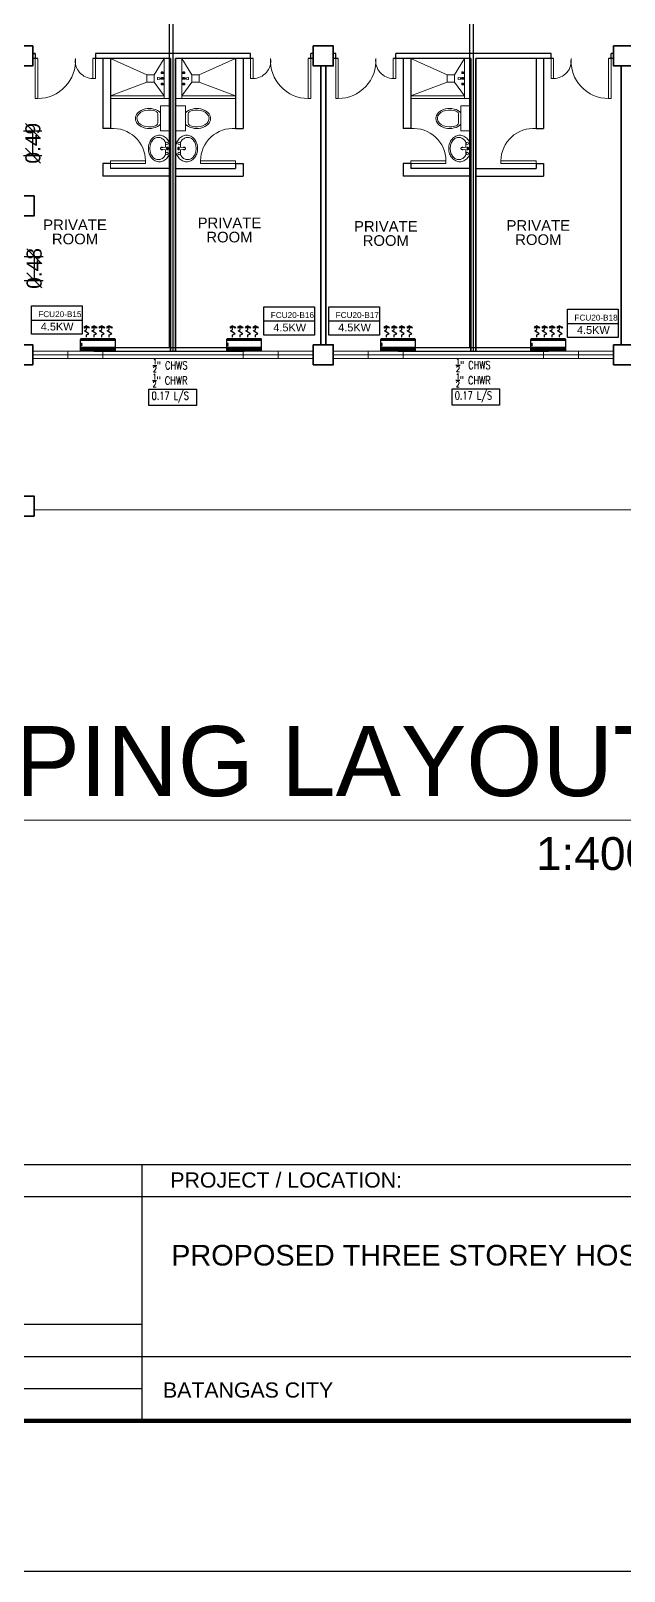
# Model space of a CAD drawing. Header units: millimetres. Extents: x 5 to 430, y 3 to 339.
# Drawn here: x 258.49 to 270.34, y 159.42 to 190.22 of the extents above; entities that cross this region are included whole.
import ezdxf

# ---------------------------------------------------------------- set-up
doc = ezdxf.new("R2010")
doc.units = ezdxf.units.MM
doc.header["$MEASUREMENT"] = 0
for name, color, linetype in [('AIR', 7, 'Continuous'), ('fcu line', 7, 'Continuous'), ('fcu return', 7, 'Continuous'), ('label', 7, 'Continuous'), ('Legends', 7, 'Continuous'), ('pipe label', 7, 'Continuous'), ('template', 7, 'Continuous')]:
    doc.layers.add(name, color=color, linetype=linetype)
doc.styles.add('Arch-Dim', font='simplex.shx', dxfattribs={"width": 0.75})
doc.styles.add('arial', font='arial.ttf')
doc.styles.get("Standard").update_dxf_attribs({"font": 'arial.ttf'})
doc.styles.add('SWISSLT175', font='swissl.ttf', dxfattribs={"height": 0.175})
doc.dimstyles.new('Copy of dimension', dxfattribs={"dimtxt": 0.3, "dimasz": 0.3, "dimexe": 0.18, "dimexo": 0.0625, "dimgap": 0.09, "dimtad": 0, "dimzin": 0, "dimdsep": 46, "dimtxsty": 'Standard', "dimblk": 'OBLIQUE', "dimcen": 0.09, "dimclrd": 256, "dimclre": 256, "dimclrt": 256, "dimadec": 0, "dimazin": 0, "dimtfac": 1, "dimtofl": 0, "dimtmove": 0, "dimatfit": 3, "dimldrblk": 'OBLIQUE', "dimfxl": 1, "dimtolj": 1, "dimtzin": 0, "dimarcsym": 0})

# ---------------------------------------------------------------- blocks, each defined once
blk = doc.blocks.new('CARRIER-S30-32 (FCD)')
at = {"layer": 'AIR'}
for p, q in [((0.825, -0.05), (-0.825, -0.05)), ((0.825, -0.075), (-0.825, -0.075)), ((0.825, -0.1), (-0.825, -0.1)), ((0.825, -0.125), (-0.825, -0.125)), ((0.825, -0.15), (-0.825, -0.15)), ((-0.6, -0.025), (-0.6, -0.175)), ((-0.4, -0.025), (-0.4, -0.175)), ((-0.2, -0.025), (-0.2, -0.175)), ((0, -0.025), (0, -0.175)), ((0.2, -0.025), (0.2, -0.175)), ((0.4, -0.025), (0.4, -0.175)), ((0.6, -0.025), (0.6, -0.175))]:
    blk.add_line(p, q, dxfattribs=at)
for points in [[(-0.8, -0.62), (0.8, -0.62, 0.414214), (0.85, -0.57), (0.85, 0), (-0.85, 0), (-0.85, -0.57, 0.414214)], [(-0.8, -0.595), (0.8, -0.595, 0.414214), (0.825, -0.57), (0.825, -0.525), (-0.825, -0.525), (-0.825, -0.57, 0.414214)]]:
    blk.add_lwpolyline(points, format="xyb", close=True, dxfattribs=at)
for points in [[(-0.825, -0.025), (0.825, -0.025), (0.825, -0.175), (-0.825, -0.175)], [(-0.664, -1.134), (-0.562, -1.239), (-0.697, -1.177)], [(-0.461, -1.134), (-0.562, -1.239), (-0.428, -1.177)], [(-0.289, -1.134), (-0.188, -1.239), (-0.322, -1.177)], [(-0.086, -1.134), (-0.188, -1.239), (-0.053, -1.177)], [(0.086, -1.134), (0.187, -1.239), (0.053, -1.177)], [(0.289, -1.134), (0.187, -1.239), (0.322, -1.177)], [(0.461, -1.134), (0.562, -1.239), (0.428, -1.177)], [(0.664, -1.134), (0.562, -1.239), (0.697, -1.177)]]:
    blk.add_lwpolyline(points, close=True, dxfattribs=at)
for points in [[(-0.562, -0.678), (-0.562, -0.794), (-0.44, -0.843), (-0.667, -0.996), (-0.562, -1.044), (-0.562, -1.239)], [(-0.188, -0.678), (-0.188, -0.794), (-0.065, -0.843), (-0.292, -0.996), (-0.188, -1.044), (-0.188, -1.239)], [(0.187, -0.678), (0.187, -0.794), (0.31, -0.843), (0.083, -0.996), (0.187, -1.044), (0.187, -1.239)], [(0.562, -0.678), (0.562, -0.794), (0.685, -0.843), (0.458, -0.996), (0.562, -1.044), (0.562, -1.239)]]:
    blk.add_lwpolyline(points, dxfattribs=at)
for centre in [(-0.8, -0.285), (-0.8, -0.36)]:
    blk.add_circle(centre, 0.0187, dxfattribs=at)
blk = doc.blocks.new('_Oblique')
at = {"color": 0, "linetype": 'ByBlock', "lineweight": -2}
blk.add_line((-0.5, -0.5), (0.5, 0.5), dxfattribs=at)
blk = doc.blocks.new('*D23')
at = {"layer": 'Defpoints', "color": 0, "transparency": 16777216}
for p in [(258.281, 188.219), (258.534, 188.219), (258.281, 187.727)]:
    blk.add_point(p, dxfattribs=at)
at = {"layer": 'Legends', "lineweight": -2, "transparency": 16777216}
for p, q in [((258.343, 188.219), (258.714, 188.219)), ((258.534, 187.727), (258.534, 188.219)), ((258.343, 187.727), (258.714, 187.727))]:
    blk.add_line(p, q, dxfattribs=at)
at = {"layer": 'Legends', "lineweight": -2, "transparency": 16777216, "xscale": 0.3, "yscale": 0.3, "zscale": 0.3}
for p, rotation in [((258.534, 188.219), 90), ((258.534, 187.727), 270)]:
    blk.add_blockref('_Oblique', p, dxfattribs=dict(at, rotation=rotation))
at = {"layer": 'Legends', "transparency": 16777216, "insert": (258.534, 187.973), "char_height": 0.3, "attachment_point": 5, "rotation": 90}
blk.add_mtext('\\A1;0.49', dxfattribs=at)
blk = doc.blocks.new('*D24')
at = {"layer": 'Defpoints', "color": 0, "transparency": 16777216}
for p in [(258.281, 185.709), (258.281, 185.232), (258.56, 185.232)]:
    blk.add_point(p, dxfattribs=at)
at = {"layer": 'Legends', "lineweight": -2, "transparency": 16777216}
for p, q in [((258.343, 185.709), (258.74, 185.709)), ((258.56, 185.709), (258.56, 185.232)), ((258.343, 185.232), (258.74, 185.232))]:
    blk.add_line(p, q, dxfattribs=at)
at = {"layer": 'Legends', "lineweight": -2, "transparency": 16777216, "xscale": 0.3, "yscale": 0.3, "zscale": 0.3}
for p, rotation in [((258.56, 185.709), 90), ((258.56, 185.232), 270)]:
    blk.add_blockref('_Oblique', p, dxfattribs=dict(at, rotation=rotation))
at = {"layer": 'Legends', "transparency": 16777216, "insert": (258.56, 185.47), "char_height": 0.3, "attachment_point": 5, "rotation": 90}
blk.add_mtext('\\A1;0.48', dxfattribs=at)

msp = doc.modelspace()

# ---------------------------------------------------------------- linework, layer by layer
at = {"color": 8, "lineweight": 25}
for p, q in [((258.581, 189.768), (258.531, 189.768)), ((258.531, 189.768), (258.581, 189.768)), ((258.581, 189.768), (258.581, 189.668)), ((262.881, 189.768), (259.781, 189.768)), ((259.781, 189.768), (259.781, 189.668)), ((262.881, 189.668), (262.881, 189.768)), ((264.131, 189.768), (264.081, 189.768)), ((264.081, 189.668), (264.081, 189.768)), ((264.581, 189.768), (264.531, 189.768)), ((264.581, 189.668), (264.581, 189.768)), ((267.381, 189.768), (265.781, 189.768)), ((265.781, 189.668), (265.781, 189.768)), ((268.881, 189.768), (267.281, 189.768)), ((268.881, 189.668), (268.881, 189.768)), ((270.131, 189.768), (270.081, 189.768)), ((270.081, 189.668), (270.081, 189.768)), ((258.631, 189.668), (258.531, 189.668)), ((261.281, 189.668), (259.731, 189.668)), ((261.281, 183.818), (261.281, 189.668)), ((261.281, 189.668), (261.281, 183.818)), ((261.381, 183.818), (261.381, 189.668)), ((261.381, 189.668), (261.381, 183.818)), ((262.931, 189.668), (261.381, 189.668)), ((264.131, 189.668), (264.031, 189.668)), ((264.281, 183.943), (264.281, 189.518)), ((264.281, 189.518), (264.281, 183.943)), ((264.381, 183.943), (264.381, 189.518)), ((264.381, 189.518), (264.381, 183.943)), ((264.631, 189.668), (264.531, 189.668)), ((267.281, 189.668), (265.731, 189.668)), ((267.281, 183.818), (267.281, 189.668)), ((267.281, 189.668), (267.281, 183.818)), ((267.381, 183.818), (267.381, 189.668)), ((267.381, 189.668), (267.381, 183.818)), ((268.931, 189.668), (267.381, 189.668)), ((270.131, 189.668), (270.031, 189.668)), ((270.281, 183.943), (270.281, 189.518)), ((270.281, 189.518), (270.281, 183.943)), ((261.281, 187.282), (261.281, 189.232))]:
    msp.add_line(p, q, dxfattribs=at)
at = {"color": 8, "lineweight": 25, "ltscale": 0.3}
for p, q in [((259.931, 189.668), (259.931, 188.268)), ((260.081, 189.668), (260.081, 188.268)), ((262.581, 189.668), (262.581, 188.268)), ((262.731, 189.668), (262.731, 188.268)), ((265.931, 189.668), (265.931, 188.268)), ((266.081, 189.668), (266.081, 188.268)), ((268.581, 189.668), (268.581, 188.268)), ((268.731, 189.668), (268.731, 188.268)), ((260.081, 188.268), (259.931, 188.268)), ((262.581, 188.268), (262.731, 188.268)), ((266.081, 188.268), (265.931, 188.268)), ((268.581, 188.268), (268.731, 188.268)), ((259.931, 187.568), (259.931, 187.318)), ((260.081, 187.568), (259.931, 187.568)), ((262.581, 187.568), (262.581, 187.468)), ((262.581, 187.568), (262.731, 187.568)), ((262.731, 187.568), (262.731, 187.318)), ((265.931, 187.568), (265.931, 187.318)), ((266.081, 187.568), (265.931, 187.568)), ((266.081, 187.568), (266.081, 187.468)), ((268.581, 187.568), (268.581, 187.468)), ((268.581, 187.568), (268.731, 187.568)), ((268.731, 187.568), (268.731, 187.318)), ((261.281, 187.318), (259.931, 187.318)), ((261.281, 187.468), (260.081, 187.468)), ((261.381, 187.468), (262.581, 187.468)), ((261.381, 187.318), (262.731, 187.318)), ((267.281, 187.318), (265.931, 187.318)), ((267.281, 187.468), (266.081, 187.468)), ((267.381, 187.468), (268.581, 187.468)), ((267.381, 187.318), (268.731, 187.318))]:
    msp.add_line(p, q, dxfattribs=at)
at = {"color": 8, "lineweight": 9}
for p, q in [((261.156, 189.668), (260.081, 189.668)), ((261.156, 189.668), (261.156, 188.868)), ((261.506, 189.668), (261.506, 188.868)), ((267.156, 189.668), (267.156, 188.868)), ((261.024, 189.249), (261.024, 189.287)), ((261.071, 189.28), (261.029, 189.289)), ((261.071, 189.256), (261.029, 189.247)), ((261.078, 189.28), (261.071, 189.28)), ((261.071, 189.28), (261.071, 189.256)), ((261.071, 189.28), (261.071, 189.256)), ((261.071, 189.256), (261.078, 189.256)), ((261.078, 189.256), (261.078, 189.28)), ((261.078, 189.276), (261.141, 189.276)), ((261.141, 189.26), (261.078, 189.26)), ((261.097, 189.395), (261.097, 189.369)), ((261.097, 189.395), (261.099, 189.395)), ((261.097, 189.369), (261.099, 189.369)), ((261.097, 189.281), (261.097, 189.276)), ((261.097, 189.281), (261.099, 189.281)), ((261.097, 189.26), (261.097, 189.255)), ((261.097, 189.255), (261.099, 189.255)), ((261.097, 189.167), (261.099, 189.167)), ((261.097, 189.167), (261.097, 189.141)), ((261.097, 189.141), (261.099, 189.141)), ((261.099, 189.395), (261.101, 189.398)), ((261.099, 189.395), (261.099, 189.369)), ((261.099, 189.369), (261.101, 189.365)), ((261.099, 189.281), (261.101, 189.285)), ((261.099, 189.281), (261.099, 189.276)), ((261.099, 189.26), (261.099, 189.255)), ((261.099, 189.255), (261.101, 189.251)), ((261.099, 189.167), (261.101, 189.171)), ((261.099, 189.167), (261.099, 189.141)), ((261.099, 189.141), (261.101, 189.138)), ((261.101, 189.398), (261.101, 189.365)), ((261.101, 189.398), (261.123, 189.398)), ((261.101, 189.365), (261.123, 189.365)), ((261.101, 189.285), (261.101, 189.276)), ((261.101, 189.285), (261.123, 189.285)), ((261.101, 189.26), (261.101, 189.251)), ((261.101, 189.251), (261.123, 189.251)), ((261.101, 189.171), (261.123, 189.171)), ((261.101, 189.171), (261.101, 189.138)), ((261.101, 189.138), (261.123, 189.138)), ((261.109, 189.395), (261.122, 189.395)), ((261.109, 189.388), (261.122, 189.388)), ((261.109, 189.376), (261.122, 189.376)), ((261.109, 189.369), (261.122, 189.369)), ((261.109, 189.281), (261.122, 189.281)), ((261.109, 189.255), (261.122, 189.255)), ((261.109, 189.167), (261.122, 189.167)), ((261.109, 189.16), (261.121, 189.16)), ((261.109, 189.148), (261.121, 189.148)), ((261.109, 189.141), (261.122, 189.141)), ((261.123, 189.398), (261.127, 189.396)), ((261.123, 189.395), (261.123, 189.388)), ((261.123, 189.368), (261.123, 189.376)), ((261.123, 189.365), (261.127, 189.367)), ((261.123, 189.285), (261.127, 189.282)), ((261.123, 189.281), (261.123, 189.276)), ((261.123, 189.255), (261.123, 189.26)), ((261.123, 189.251), (261.127, 189.254)), ((261.123, 189.171), (261.127, 189.169)), ((261.123, 189.168), (261.123, 189.16)), ((261.123, 189.141), (261.123, 189.148)), ((261.123, 189.138), (261.127, 189.14)), ((261.128, 189.282), (261.134, 189.282)), ((261.128, 189.254), (261.134, 189.254)), ((261.128, 189.168), (261.134, 189.168)), ((261.128, 189.14), (261.134, 189.14)), ((261.128, 189.396), (261.134, 189.396)), ((261.128, 189.368), (261.134, 189.368)), ((261.134, 189.396), (261.137, 189.395)), ((261.134, 189.396), (261.134, 189.368)), ((261.134, 189.368), (261.137, 189.368)), ((261.134, 189.282), (261.134, 189.276)), ((261.134, 189.282), (261.137, 189.281)), ((261.134, 189.26), (261.134, 189.254)), ((261.134, 189.254), (261.137, 189.255)), ((261.134, 189.168), (261.134, 189.14)), ((261.134, 189.168), (261.137, 189.168)), ((261.134, 189.14), (261.137, 189.141)), ((261.137, 189.395), (261.137, 189.368)), ((261.148, 189.393), (261.137, 189.393)), ((261.148, 189.37), (261.137, 189.37)), ((261.137, 189.281), (261.137, 189.276)), ((261.141, 189.279), (261.137, 189.279)), ((261.137, 189.26), (261.137, 189.255)), ((261.141, 189.257), (261.137, 189.257)), ((261.137, 189.168), (261.137, 189.141)), ((261.148, 189.166), (261.137, 189.166)), ((261.148, 189.143), (261.137, 189.143)), ((261.141, 189.251), (261.141, 189.285)), ((261.141, 189.285), (261.15, 189.285)), ((261.141, 189.276), (261.141, 189.26)), ((261.15, 189.251), (261.141, 189.251)), ((261.155, 189.399), (261.148, 189.395)), ((261.148, 189.395), (261.148, 189.368)), ((261.155, 189.365), (261.148, 189.368)), ((261.155, 189.171), (261.148, 189.168)), ((261.148, 189.168), (261.148, 189.141)), ((261.155, 189.137), (261.148, 189.141)), ((261.15, 189.285), (261.156, 189.297)), ((261.15, 189.251), (261.15, 189.285)), ((261.15, 189.285), (261.15, 189.251)), ((261.156, 189.239), (261.15, 189.251)), ((261.155, 189.399), (261.155, 189.365)), ((261.155, 189.399), (261.156, 189.399)), ((261.155, 189.365), (261.156, 189.365)), ((261.155, 189.171), (261.156, 189.171)), ((261.155, 189.171), (261.155, 189.137)), ((261.155, 189.137), (261.156, 189.137)), ((261.156, 189.399), (261.156, 189.365)), ((261.156, 189.297), (261.156, 189.239)), ((261.156, 189.171), (261.156, 189.137)), ((261.506, 189.399), (261.506, 189.365)), ((261.507, 189.399), (261.506, 189.399)), ((261.507, 189.365), (261.506, 189.365)), ((261.512, 189.285), (261.506, 189.297)), ((261.506, 189.297), (261.506, 189.239)), ((261.506, 189.239), (261.512, 189.251)), ((261.507, 189.171), (261.506, 189.171)), ((261.506, 189.171), (261.506, 189.137)), ((261.507, 189.137), (261.506, 189.137)), ((261.507, 189.399), (261.507, 189.365)), ((261.507, 189.399), (261.514, 189.395)), ((261.507, 189.365), (261.514, 189.368)), ((261.507, 189.171), (261.514, 189.168)), ((261.507, 189.171), (261.507, 189.137)), ((261.507, 189.137), (261.514, 189.141)), ((261.512, 189.251), (261.512, 189.285)), ((261.521, 189.285), (261.512, 189.285)), ((261.512, 189.285), (261.512, 189.251)), ((261.512, 189.251), (261.521, 189.251)), ((261.514, 189.395), (261.514, 189.368)), ((261.514, 189.393), (261.525, 189.393)), ((261.514, 189.37), (261.525, 189.37)), ((261.514, 189.168), (261.514, 189.141)), ((261.514, 189.166), (261.525, 189.166)), ((261.514, 189.143), (261.525, 189.143)), ((261.521, 189.251), (261.521, 189.285)), ((261.521, 189.279), (261.525, 189.279)), ((261.584, 189.276), (261.521, 189.276)), ((261.521, 189.276), (261.521, 189.26)), ((261.521, 189.26), (261.584, 189.26)), ((261.521, 189.257), (261.525, 189.257)), ((261.528, 189.396), (261.525, 189.395)), ((261.525, 189.395), (261.525, 189.368)), ((261.528, 189.368), (261.525, 189.368)), ((261.528, 189.282), (261.525, 189.281)), ((261.525, 189.281), (261.525, 189.276)), ((261.525, 189.26), (261.525, 189.255)), ((261.528, 189.254), (261.525, 189.255)), ((261.525, 189.168), (261.525, 189.141)), ((261.528, 189.168), (261.525, 189.168)), ((261.528, 189.14), (261.525, 189.141)), ((261.528, 189.396), (261.528, 189.368)), ((261.533, 189.396), (261.528, 189.396)), ((261.533, 189.368), (261.528, 189.368)), ((261.528, 189.282), (261.528, 189.276)), ((261.533, 189.282), (261.528, 189.282)), ((261.528, 189.26), (261.528, 189.254)), ((261.533, 189.254), (261.528, 189.254)), ((261.533, 189.168), (261.528, 189.168)), ((261.528, 189.168), (261.528, 189.14)), ((261.533, 189.14), (261.528, 189.14)), ((261.539, 189.398), (261.535, 189.396)), ((261.539, 189.365), (261.535, 189.367)), ((261.539, 189.285), (261.535, 189.282)), ((261.539, 189.251), (261.535, 189.254)), ((261.539, 189.171), (261.535, 189.169)), ((261.539, 189.138), (261.535, 189.14)), ((261.561, 189.398), (261.539, 189.398)), ((261.539, 189.395), (261.539, 189.388)), ((261.539, 189.368), (261.539, 189.376)), ((261.561, 189.365), (261.539, 189.365)), ((261.561, 189.285), (261.539, 189.285)), ((261.539, 189.281), (261.539, 189.276)), ((261.539, 189.255), (261.539, 189.26)), ((261.561, 189.251), (261.539, 189.251)), ((261.561, 189.171), (261.539, 189.171)), ((261.539, 189.168), (261.539, 189.16)), ((261.539, 189.141), (261.539, 189.148)), ((261.561, 189.138), (261.539, 189.138)), ((261.552, 189.395), (261.54, 189.395)), ((261.553, 189.388), (261.54, 189.388)), ((261.553, 189.376), (261.54, 189.376)), ((261.552, 189.369), (261.54, 189.369)), ((261.552, 189.281), (261.54, 189.281)), ((261.552, 189.255), (261.54, 189.255)), ((261.552, 189.167), (261.54, 189.167)), ((261.553, 189.16), (261.54, 189.16)), ((261.553, 189.148), (261.54, 189.148)), ((261.552, 189.141), (261.54, 189.141)), ((261.561, 189.398), (261.561, 189.365)), ((261.563, 189.395), (261.561, 189.398)), ((261.563, 189.369), (261.561, 189.365)), ((261.561, 189.285), (261.561, 189.276)), ((261.563, 189.281), (261.561, 189.285)), ((261.561, 189.26), (261.561, 189.251)), ((261.563, 189.255), (261.561, 189.251)), ((261.563, 189.167), (261.561, 189.171)), ((261.561, 189.171), (261.561, 189.138)), ((261.563, 189.141), (261.561, 189.138)), ((261.563, 189.395), (261.563, 189.369)), ((261.565, 189.395), (261.563, 189.395)), ((261.565, 189.369), (261.563, 189.369)), ((261.563, 189.281), (261.563, 189.276)), ((261.565, 189.281), (261.563, 189.281)), ((261.563, 189.26), (261.563, 189.255)), ((261.565, 189.255), (261.563, 189.255)), ((261.565, 189.167), (261.563, 189.167)), ((261.563, 189.167), (261.563, 189.141)), ((261.565, 189.141), (261.563, 189.141)), ((261.565, 189.395), (261.565, 189.369)), ((261.565, 189.281), (261.565, 189.276)), ((261.565, 189.26), (261.565, 189.255)), ((261.565, 189.167), (261.565, 189.141)), ((261.584, 189.28), (261.591, 189.28)), ((261.584, 189.256), (261.584, 189.28)), ((261.591, 189.256), (261.584, 189.256)), ((261.591, 189.28), (261.633, 189.289)), ((261.591, 189.28), (261.591, 189.256)), ((261.591, 189.28), (261.591, 189.256)), ((261.591, 189.256), (261.633, 189.247)), ((261.638, 189.249), (261.638, 189.287)), ((267.024, 189.249), (267.024, 189.287)), ((267.071, 189.28), (267.029, 189.289)), ((267.071, 189.256), (267.029, 189.247)), ((267.078, 189.28), (267.071, 189.28)), ((267.071, 189.28), (267.071, 189.256)), ((267.071, 189.28), (267.071, 189.256)), ((267.071, 189.256), (267.078, 189.256)), ((267.078, 189.256), (267.078, 189.28)), ((267.078, 189.276), (267.141, 189.276)), ((267.141, 189.26), (267.078, 189.26)), ((267.097, 189.395), (267.097, 189.369)), ((267.097, 189.395), (267.099, 189.395)), ((267.097, 189.369), (267.099, 189.369)), ((267.097, 189.281), (267.097, 189.276)), ((267.097, 189.281), (267.099, 189.281)), ((267.097, 189.26), (267.097, 189.255)), ((267.097, 189.255), (267.099, 189.255)), ((267.097, 189.167), (267.099, 189.167)), ((267.097, 189.167), (267.097, 189.141)), ((267.097, 189.141), (267.099, 189.141)), ((267.099, 189.395), (267.101, 189.398)), ((267.099, 189.395), (267.099, 189.369)), ((267.099, 189.369), (267.101, 189.365)), ((267.099, 189.281), (267.101, 189.285)), ((267.099, 189.281), (267.099, 189.276)), ((267.099, 189.26), (267.099, 189.255)), ((267.099, 189.255), (267.101, 189.251)), ((267.099, 189.167), (267.101, 189.171)), ((267.099, 189.167), (267.099, 189.141)), ((267.099, 189.141), (267.101, 189.138)), ((267.101, 189.398), (267.101, 189.365)), ((267.101, 189.398), (267.123, 189.398)), ((267.101, 189.365), (267.123, 189.365)), ((267.101, 189.285), (267.101, 189.276)), ((267.101, 189.285), (267.123, 189.285)), ((267.101, 189.26), (267.101, 189.251)), ((267.101, 189.251), (267.123, 189.251)), ((267.101, 189.171), (267.123, 189.171)), ((267.101, 189.171), (267.101, 189.138)), ((267.101, 189.138), (267.123, 189.138)), ((267.109, 189.395), (267.122, 189.395)), ((267.109, 189.388), (267.122, 189.388)), ((267.109, 189.376), (267.122, 189.376)), ((267.109, 189.369), (267.122, 189.369)), ((267.109, 189.281), (267.122, 189.281)), ((267.109, 189.255), (267.122, 189.255)), ((267.109, 189.167), (267.122, 189.167)), ((267.109, 189.16), (267.121, 189.16)), ((267.109, 189.148), (267.121, 189.148)), ((267.109, 189.141), (267.122, 189.141)), ((267.123, 189.398), (267.127, 189.396)), ((267.123, 189.395), (267.123, 189.388)), ((267.123, 189.368), (267.123, 189.376)), ((267.123, 189.365), (267.127, 189.367)), ((267.123, 189.285), (267.127, 189.282)), ((267.123, 189.281), (267.123, 189.276)), ((267.123, 189.255), (267.123, 189.26)), ((267.123, 189.251), (267.127, 189.254)), ((267.123, 189.171), (267.127, 189.169)), ((267.123, 189.168), (267.123, 189.16)), ((267.123, 189.141), (267.123, 189.148)), ((267.123, 189.138), (267.127, 189.14)), ((267.128, 189.282), (267.134, 189.282)), ((267.128, 189.254), (267.134, 189.254)), ((267.128, 189.168), (267.134, 189.168)), ((267.128, 189.14), (267.134, 189.14)), ((267.128, 189.396), (267.134, 189.396)), ((267.128, 189.368), (267.134, 189.368)), ((267.134, 189.396), (267.137, 189.395)), ((267.134, 189.396), (267.134, 189.368)), ((267.134, 189.368), (267.137, 189.368)), ((267.134, 189.282), (267.134, 189.276)), ((267.134, 189.282), (267.137, 189.281)), ((267.134, 189.26), (267.134, 189.254)), ((267.134, 189.254), (267.137, 189.255)), ((267.134, 189.168), (267.134, 189.14)), ((267.134, 189.168), (267.137, 189.168)), ((267.134, 189.14), (267.137, 189.141)), ((267.137, 189.395), (267.137, 189.368)), ((267.148, 189.393), (267.137, 189.393)), ((267.148, 189.37), (267.137, 189.37)), ((267.137, 189.281), (267.137, 189.276)), ((267.141, 189.279), (267.137, 189.279)), ((267.137, 189.26), (267.137, 189.255)), ((267.141, 189.257), (267.137, 189.257)), ((267.137, 189.168), (267.137, 189.141)), ((267.148, 189.166), (267.137, 189.166)), ((267.148, 189.143), (267.137, 189.143)), ((267.141, 189.251), (267.141, 189.285)), ((267.141, 189.285), (267.15, 189.285)), ((267.141, 189.276), (267.141, 189.26)), ((267.15, 189.251), (267.141, 189.251)), ((267.155, 189.399), (267.148, 189.395)), ((267.148, 189.395), (267.148, 189.368)), ((267.155, 189.365), (267.148, 189.368)), ((267.155, 189.171), (267.148, 189.168)), ((267.148, 189.168), (267.148, 189.141)), ((267.155, 189.137), (267.148, 189.141)), ((267.15, 189.285), (267.156, 189.297)), ((267.15, 189.251), (267.15, 189.285)), ((267.15, 189.285), (267.15, 189.251)), ((267.156, 189.239), (267.15, 189.251)), ((267.155, 189.399), (267.155, 189.365)), ((267.155, 189.399), (267.156, 189.399)), ((267.155, 189.365), (267.156, 189.365)), ((267.155, 189.171), (267.156, 189.171)), ((267.155, 189.171), (267.155, 189.137)), ((267.155, 189.137), (267.156, 189.137)), ((267.156, 189.399), (267.156, 189.365)), ((267.156, 189.297), (267.156, 189.239)), ((267.156, 189.171), (267.156, 189.137)), ((261.031, 188.559), (261.031, 188.378)), ((261.281, 188.718), (261.081, 188.718)), ((261.081, 188.718), (261.081, 188.218)), ((261.281, 188.218), (261.281, 188.718)), ((261.381, 188.718), (261.581, 188.718)), ((261.381, 188.218), (261.381, 188.718)), ((261.581, 188.718), (261.581, 188.218)), ((261.631, 188.559), (261.631, 188.378)), ((267.031, 188.559), (267.031, 188.378)), ((267.281, 188.718), (267.081, 188.718)), ((267.081, 188.718), (267.081, 188.218)), ((267.281, 188.218), (267.281, 188.718)), ((267.381, 188.218), (267.381, 188.718)), ((261.081, 188.218), (261.281, 188.218)), ((261.581, 188.218), (261.381, 188.218)), ((267.081, 188.218), (267.281, 188.218)), ((261.083, 187.882), (261.205, 187.896)), ((261.179, 187.892), (261.179, 187.995)), ((261.579, 187.882), (261.457, 187.896)), ((261.483, 187.892), (261.483, 187.995)), ((267.083, 187.882), (267.205, 187.896)), ((267.179, 187.892), (267.179, 187.995)), ((267.381, 187.918), (267.381, 185.818)), ((261.083, 187.853), (261.205, 187.84)), ((261.579, 187.853), (261.457, 187.84)), ((267.083, 187.853), (267.205, 187.84)), ((258.531, 183.818), (261.281, 183.818)), ((258.531, 183.818), (258.531, 183.668)), ((259.931, 183.743), (258.531, 183.743)), ((258.531, 183.668), (261.381, 183.668)), ((259.231, 183.818), (259.231, 183.668)), ((259.931, 183.668), (259.931, 183.818)), ((259.931, 183.743), (262.731, 183.743)), ((261.281, 183.818), (261.381, 183.818)), ((261.281, 183.668), (264.131, 183.668)), ((261.381, 183.818), (264.131, 183.818)), ((262.731, 183.818), (262.731, 183.668)), ((264.131, 183.743), (262.731, 183.743)), ((263.431, 183.818), (263.431, 183.668)), ((264.131, 183.668), (264.131, 183.818)), ((264.531, 183.818), (267.281, 183.818)), ((264.531, 183.818), (264.531, 183.668)), ((265.931, 183.743), (264.531, 183.743)), ((264.531, 183.668), (267.381, 183.668)), ((265.231, 183.818), (265.231, 183.668)), ((265.931, 183.668), (265.931, 183.818)), ((265.931, 183.743), (268.731, 183.743)), ((267.281, 183.818), (267.381, 183.818)), ((270.131, 183.818), (267.381, 183.818)), ((270.131, 183.668), (267.381, 183.668)), ((268.731, 183.818), (268.731, 183.668)), ((270.131, 183.743), (268.731, 183.743)), ((269.431, 183.818), (269.431, 183.668)), ((270.131, 183.668), (270.131, 183.818)), ((273.881, 180.643), (258.556, 180.643))]:
    msp.add_line(p, q, dxfattribs=at)
at = {"color": 8, "lineweight": 9, "ltscale": 0.3}
for p, q in [((260.806, 189.343), (260.081, 189.668)), ((260.956, 189.343), (261.156, 189.668)), ((261.706, 189.343), (261.506, 189.668)), ((261.856, 189.343), (262.581, 189.668)), ((266.806, 189.343), (266.081, 189.668)), ((266.956, 189.343), (267.156, 189.668)), ((260.806, 189.193), (260.081, 188.918)), ((260.956, 189.193), (261.156, 188.918)), ((261.706, 189.193), (261.506, 188.918)), ((261.856, 189.193), (262.581, 188.918)), ((266.806, 189.193), (266.081, 188.918)), ((266.956, 189.193), (267.156, 188.918))]:
    msp.add_line(p, q, dxfattribs=at)
at = {"color": 8, "lineweight": 13, "ltscale": 0.3}
msp.add_line((260.081, 187.568), (260.081, 187.468), dxfattribs=at)
at = {"color": 0, "linetype": 'ByBlock', "lineweight": 9}
msp.add_line((271.065, 174.442), (240.114, 174.442), dxfattribs=at)
at = {"color": 8, "lineweight": 35}
for points in [[(258.131, 189.918), (258.531, 189.918), (258.531, 189.518), (258.131, 189.518)], [(264.131, 189.918), (264.531, 189.918), (264.531, 189.518), (264.131, 189.518)], [(270.131, 189.918), (270.531, 189.918), (270.531, 189.518), (270.131, 189.518)], [(258.156, 186.92), (258.556, 186.92), (258.556, 186.52), (258.156, 186.52)], [(258.131, 183.943), (258.531, 183.943), (258.531, 183.543), (258.131, 183.543)], [(264.131, 183.943), (264.531, 183.943), (264.531, 183.543), (264.131, 183.543)], [(270.131, 183.943), (270.531, 183.943), (270.531, 183.543), (270.131, 183.543)], [(258.156, 180.92), (258.556, 180.92), (258.556, 180.52), (258.156, 180.52)]]:
    msp.add_lwpolyline(points, close=True, dxfattribs=at)
at = {"color": 8, "lineweight": 13, "ltscale": 0.03}
for points in [[(258.631, 189.668), (258.581, 189.668), (258.581, 188.868), (258.631, 188.868)], [(259.781, 189.668), (259.731, 189.668), (259.731, 189.268), (259.781, 189.268)], [(262.881, 189.668), (262.931, 189.668), (262.931, 189.268), (262.881, 189.268)], [(264.031, 189.668), (264.081, 189.668), (264.081, 188.868), (264.031, 188.868)], [(264.631, 189.668), (264.581, 189.668), (264.581, 188.868), (264.631, 188.868)], [(265.781, 189.668), (265.731, 189.668), (265.731, 189.268), (265.781, 189.268)], [(268.881, 189.668), (268.931, 189.668), (268.931, 189.268), (268.881, 189.268)], [(270.031, 189.668), (270.081, 189.668), (270.081, 188.868), (270.031, 188.868)], [(260.081, 187.568), (260.081, 187.618), (260.781, 187.618), (260.781, 187.568)], [(262.581, 187.568), (262.581, 187.618), (261.881, 187.618), (261.881, 187.568)], [(266.081, 187.568), (266.081, 187.618), (266.781, 187.618), (266.781, 187.568)], [(268.581, 187.568), (268.581, 187.618), (267.881, 187.618), (267.881, 187.568)]]:
    msp.add_lwpolyline(points, close=True, dxfattribs=at)
at = {"color": 8, "lineweight": 9, "ltscale": 0.03}
for points in [[(260.956, 189.193), (260.956, 189.343), (260.806, 189.343), (260.806, 189.193)], [(261.706, 189.193), (261.706, 189.343), (261.856, 189.343), (261.856, 189.193)], [(266.956, 189.193), (266.956, 189.343), (266.806, 189.343), (266.806, 189.193)]]:
    msp.add_lwpolyline(points, close=True, dxfattribs=at)
at = {"color": 8, "lineweight": 9, "ltscale": 0.3}
for points in [[(261.156, 188.918), (260.081, 188.918), (260.081, 188.868), (261.281, 188.868), (261.281, 188.868)], [(261.506, 188.918), (262.581, 188.918), (262.581, 188.868), (261.381, 188.868), (261.381, 188.868)], [(267.156, 188.918), (266.081, 188.918), (266.081, 188.868), (267.281, 188.868), (267.281, 188.868)]]:
    msp.add_lwpolyline(points, dxfattribs=at)
at = {"color": 8, "lineweight": 9}
for points in [[(261.06, 188.133, 0.11576), (260.977, 188.114, 0.104047), (260.904, 188.055, 0.090875), (260.856, 187.971, 0.083344), (260.839, 187.868, 0.083344), (260.856, 187.764, 0.090875), (260.904, 187.681, 0.104047), (260.977, 187.622, 0.11576), (261.06, 187.603, 0.11576), (261.142, 187.622, 0.104047), (261.216, 187.681, 0.090875), (261.264, 187.764, 0.083344), (261.281, 187.868, 0.083344), (261.264, 187.971, 0.090875), (261.216, 188.055, 0.104047), (261.142, 188.114, 0.11576)], [(261.602, 188.133, -0.11576), (261.684, 188.114, -0.104047), (261.758, 188.055, -0.090875), (261.806, 187.971, -0.083344), (261.823, 187.868, -0.083344), (261.806, 187.764, -0.090875), (261.758, 187.681, -0.104047), (261.684, 187.622, -0.11576), (261.602, 187.603, -0.11576), (261.519, 187.622, -0.104047), (261.446, 187.681, -0.090875), (261.398, 187.764, -0.083344), (261.381, 187.868, -0.083344), (261.398, 187.971, -0.090875), (261.446, 188.055, -0.104047), (261.519, 188.114, -0.11576)], [(267.06, 188.133, 0.11576), (266.977, 188.114, 0.104047), (266.904, 188.055, 0.090875), (266.856, 187.971, 0.083344), (266.839, 187.868, 0.083344), (266.856, 187.764, 0.090875), (266.904, 187.681, 0.104047), (266.977, 187.622, 0.11576), (267.06, 187.603, 0.11576), (267.142, 187.622, 0.104047), (267.216, 187.681, 0.090875), (267.264, 187.764, 0.083344), (267.281, 187.868, 0.083344), (267.264, 187.971, 0.090875), (267.216, 188.055, 0.104047), (267.142, 188.114, 0.11576)]]:
    msp.add_lwpolyline(points, format="xyb", close=True, dxfattribs=at)
for points in [[(261.039, 188.09, 0.124838), (260.976, 188.075, 0.105788), (260.919, 188.025, 0.086697), (260.882, 187.956, 0.076776), (260.869, 187.868, 0.076776), (260.882, 187.78, 0.086697), (260.919, 187.711, 0.105788), (260.976, 187.661, 0.124838), (261.039, 187.645, 0.124838), (261.102, 187.661, 0.105788), (261.159, 187.711, 0.040067), (261.179, 187.741), (261.179, 187.844, 0.040067)], [(261.623, 188.09, -0.124838), (261.686, 188.075, -0.105788), (261.743, 188.025, -0.086697), (261.779, 187.956, -0.076776), (261.793, 187.868, -0.076776), (261.779, 187.78, -0.086697), (261.743, 187.711, -0.105788), (261.686, 187.661, -0.124838), (261.623, 187.645, -0.124838), (261.56, 187.661, -0.105788), (261.503, 187.711, -0.040067), (261.483, 187.741), (261.483, 187.844, -0.040067)], [(267.039, 188.09, 0.124838), (266.976, 188.075, 0.105788), (266.919, 188.025, 0.086697), (266.882, 187.956, 0.076776), (266.869, 187.868, 0.076776), (266.882, 187.78, 0.086697), (266.919, 187.711, 0.105788), (266.976, 187.661, 0.124838), (267.039, 187.645, 0.124838), (267.102, 187.661, 0.105788), (267.159, 187.711, 0.040067), (267.179, 187.741), (267.179, 187.844, 0.040067)]]:
    msp.add_lwpolyline(points, format="xyb", dxfattribs=at)
for centre, radius in [((261.208, 187.97), 0.0255), ((261.214, 187.868), 0.0095), ((261.454, 187.97), 0.0255), ((261.447, 187.868), 0.0095), ((267.208, 187.97), 0.0255), ((267.214, 187.868), 0.0095), ((261.208, 187.766), 0.0255), ((261.454, 187.766), 0.0255), ((267.208, 187.766), 0.0255)]:
    msp.add_circle(centre, radius, dxfattribs=at)
at = {"color": 8, "lineweight": 13, "ltscale": 0.03}
for centre, radius, start, end in [((258.631, 189.62), 0.752, 270, 3.6952), ((259.731, 189.621), 0.353, 172.3719, 270), ((262.931, 189.621), 0.353, 270, 7.6281), ((264.031, 189.62), 0.752, 176.3048, 270), ((264.631, 189.62), 0.752, 270, 3.6952), ((265.731, 189.621), 0.353, 172.3719, 270), ((268.931, 189.621), 0.353, 270, 7.6281), ((270.031, 189.62), 0.752, 176.3048, 270), ((260.129, 187.618), 0.652, 0, 94.2422), ((262.533, 187.618), 0.652, 85.7578, 180), ((266.129, 187.618), 0.652, 0, 94.2422), ((268.533, 187.618), 0.652, 85.7578, 180)]:
    msp.add_arc(centre, radius, start, end, dxfattribs=at)
at = {"color": 8, "lineweight": 9}
for centre, radius, start, end in [((260.981, 188.559), 0.05, 0, 61.8499), ((261.681, 188.559), 0.05, 118.1501, 180), ((266.981, 188.559), 0.05, 0, 61.8499), ((260.981, 188.378), 0.05, 298.0084, 360), ((261.681, 188.378), 0.05, 180, 241.9916), ((266.981, 188.378), 0.05, 298.0084, 360), ((261.039, 187.959), 0.131, 61.5364, 90), ((261.106, 187.868), 0.025, 161.3793, 198.6207), ((261.177, 187.868), 0.0948, 171.2026, 188.7974), ((261.106, 187.868), 0.025, 48.7978, 143.6932), ((261.015, 187.915), 0.181, 37.3815, 61.5364), ((260.978, 187.887), 0.228, 28.2037, 37.3815), ((261.208, 187.868), 0.028, 263.7545, 96.2455), ((261.454, 187.868), 0.028, 83.7545, 276.2455), ((261.684, 187.887), 0.228, 142.6185, 151.7963), ((261.647, 187.915), 0.181, 118.4636, 142.6185), ((261.556, 187.868), 0.025, 36.3068, 131.2022), ((261.623, 187.959), 0.131, 90, 118.4636), ((261.485, 187.868), 0.0948, 351.2026, 8.7974), ((261.556, 187.868), 0.025, 341.3793, 18.6207), ((267.039, 187.959), 0.131, 61.5364, 90), ((267.106, 187.868), 0.025, 161.3793, 198.6207), ((267.177, 187.868), 0.0948, 171.2026, 188.7974), ((267.106, 187.868), 0.025, 48.7978, 143.6932), ((267.015, 187.915), 0.181, 37.3815, 61.5364), ((266.978, 187.887), 0.228, 28.2037, 37.3815), ((267.208, 187.868), 0.028, 263.7545, 96.2455), ((261.106, 187.868), 0.025, 216.3068, 311.2022), ((261.556, 187.868), 0.025, 228.7978, 323.6932), ((267.106, 187.868), 0.025, 216.3068, 311.2022)]:
    msp.add_arc(centre, radius, start, end, dxfattribs=at)
at = {"color": 8, "lineweight": 9, "extrusion": (-2.88216e-41, -4.99074e-41, -1)}
for centre in [(261.027, 189.285), (267.027, 189.285)]:
    msp.add_ellipse(centre, major_axis=(-0.00268, 0.00268), ratio=1, start_param=6.066732, end_param=7.436794, dxfattribs=at)
at = {"color": 8, "lineweight": 9}
for centre, major_axis, ratio, start_param, end_param in [((261.027, 189.251), (-0.00268, 0.00268), 1, 1.354119, 2.724181), ((261.11, 189.407), (0.00896, 0.00896), 1, 3.15309, 3.864175), ((261.105, 189.382), (0.00268, 0.00268), 1, 1.643677, 3.068487), ((261.11, 189.356), (-0.00896, 0.00896), 1, -0.722807, -0.011722), ((261.11, 189.294), (0.00896, 0.00896), 1, 3.15309, 3.864175), ((261.11, 189.242), (0.00896, 0.00896), 1, 0.847989, 1.559075), ((261.11, 189.18), (0.00896, 0.00896), 1, 3.15309, 3.864175), ((261.105, 189.154), (0.00268, 0.00268), 1, 1.643677, 3.068487), ((261.11, 189.129), (-0.00896, 0.00896), 1, -0.722807, -0.011722), ((261.11, 189.377), (0.00738, 0.00738), 1, 0.858879, 1.643677), ((261.11, 189.386), (-0.00738, 0.00738), 1, 1.497691, 2.282489), ((261.11, 189.15), (0.00738, 0.00738), 1, 0.858879, 1.643677), ((261.11, 189.159), (-0.00738, 0.00738), 1, 1.497691, 2.282489), ((261.121, 189.157), (0.00268, 0.00268), 1, 0.157647, 0.785286), ((261.121, 189.152), (0.00268, 0.00268), 1, 3.926878, 4.554518), ((261.122, 189.398), (-0.00268, 0.00268), 1, 2.356082, 2.983721), ((261.122, 189.384), (0.00268, 0.00268), 1, 0.157647, 0.785286), ((261.122, 189.379), (0.00268, 0.00268), 1, 3.926878, 4.554518), ((261.122, 189.365), (-0.00268, 0.00268), 1, -1.41315, -0.785511), ((261.122, 189.285), (0.00268, 0.00268), 1, 3.926878, 4.554518), ((261.122, 189.251), (0.00268, 0.00268), 1, 0.157647, 0.785286), ((261.122, 189.171), (-0.00268, 0.00268), 1, 2.356082, 2.983721), ((261.122, 189.137), (-0.00268, 0.00268), 1, -1.41315, -0.785511), ((261.116, 189.41), (-0.0118, 0.0118), 1, 2.876824, 3.009049), ((261.116, 189.377), (-0.00887, 0.00887), 1, 4.509022, 4.870036), ((261.116, 189.386), (-0.00887, 0.00887), 1, 2.983721, 3.344735), ((261.116, 189.353), (0.0118, 0.0118), 1, 0.132318, 0.264544), ((261.116, 189.296), (-0.0118, 0.0118), 1, 2.876824, 3.009049), ((261.116, 189.24), (-0.0118, 0.0118), 1, -1.438478, -1.306252), ((261.116, 189.183), (0.0118, 0.0118), 1, 4.44762, 4.579846), ((261.116, 189.15), (-0.00887, 0.00887), 1, 4.509022, 4.870036), ((261.116, 189.159), (-0.00887, 0.00887), 1, 2.983721, 3.344735), ((261.116, 189.126), (0.0118, 0.0118), 1, 0.132318, 0.264544), ((261.128, 189.399), (-0.00268, 0.00268), 1, 1.862141, 2.356082), ((261.124, 189.382), (0.00268, 0.00268), 1, 4.915531, 6.079819), ((261.128, 189.364), (-0.00268, 0.00268), 1, -0.785511, -0.291569), ((261.128, 189.286), (0.00268, 0.00268), 1, 3.432937, 3.926878), ((261.128, 189.25), (0.00268, 0.00268), 1, 0.785286, 1.279227), ((261.128, 189.172), (-0.00268, 0.00268), 1, 1.862141, 2.356082), ((261.124, 189.154), (0.00268, 0.00268), 1, 4.915531, 6.079819), ((261.128, 189.137), (-0.00268, 0.00268), 1, -0.785511, -0.291569), ((261.635, 189.285), (-0.00268, -0.00268), 1, 2.92514, 4.295202), ((267.027, 189.251), (-0.00268, 0.00268), 1, 1.354119, 2.724181), ((267.11, 189.407), (0.00896, 0.00896), 1, 3.15309, 3.864175), ((267.105, 189.382), (0.00268, 0.00268), 1, 1.643677, 3.068487), ((267.11, 189.356), (-0.00896, 0.00896), 1, -0.722807, -0.011722), ((267.11, 189.294), (0.00896, 0.00896), 1, 3.15309, 3.864175), ((267.11, 189.242), (0.00896, 0.00896), 1, 0.847989, 1.559075), ((267.11, 189.18), (0.00896, 0.00896), 1, 3.15309, 3.864175), ((267.105, 189.154), (0.00268, 0.00268), 1, 1.643677, 3.068487), ((267.11, 189.129), (-0.00896, 0.00896), 1, -0.722807, -0.011722), ((267.11, 189.377), (0.00738, 0.00738), 1, 0.858879, 1.643677), ((267.11, 189.386), (-0.00738, 0.00738), 1, 1.497691, 2.282489), ((267.11, 189.15), (0.00738, 0.00738), 1, 0.858879, 1.643677), ((267.11, 189.159), (-0.00738, 0.00738), 1, 1.497691, 2.282489), ((267.121, 189.157), (0.00268, 0.00268), 1, 0.157647, 0.785286), ((267.121, 189.152), (0.00268, 0.00268), 1, 3.926878, 4.554518), ((267.122, 189.398), (-0.00268, 0.00268), 1, 2.356082, 2.983721), ((267.122, 189.384), (0.00268, 0.00268), 1, 0.157647, 0.785286), ((267.122, 189.379), (0.00268, 0.00268), 1, 3.926878, 4.554518), ((267.122, 189.365), (-0.00268, 0.00268), 1, -1.41315, -0.785511), ((267.122, 189.285), (0.00268, 0.00268), 1, 3.926878, 4.554518), ((267.122, 189.251), (0.00268, 0.00268), 1, 0.157647, 0.785286), ((267.122, 189.171), (-0.00268, 0.00268), 1, 2.356082, 2.983721), ((267.122, 189.137), (-0.00268, 0.00268), 1, -1.41315, -0.785511), ((267.116, 189.41), (-0.0118, 0.0118), 1, 2.876824, 3.009049), ((267.116, 189.377), (-0.00887, 0.00887), 1, 4.509022, 4.870036), ((267.116, 189.386), (-0.00887, 0.00887), 1, 2.983721, 3.344735), ((267.116, 189.353), (0.0118, 0.0118), 1, 0.132318, 0.264544), ((267.116, 189.296), (-0.0118, 0.0118), 1, 2.876824, 3.009049), ((267.116, 189.24), (-0.0118, 0.0118), 1, -1.438478, -1.306252), ((267.116, 189.183), (0.0118, 0.0118), 1, 4.44762, 4.579846), ((267.116, 189.15), (-0.00887, 0.00887), 1, 4.509022, 4.870036), ((267.116, 189.159), (-0.00887, 0.00887), 1, 2.983721, 3.344735), ((267.116, 189.126), (0.0118, 0.0118), 1, 0.132318, 0.264544), ((267.128, 189.399), (-0.00268, 0.00268), 1, 1.862141, 2.356082), ((267.124, 189.382), (0.00268, 0.00268), 1, 4.915531, 6.079819), ((267.128, 189.364), (-0.00268, 0.00268), 1, -0.785511, -0.291569), ((267.128, 189.286), (0.00268, 0.00268), 1, 3.432937, 3.926878), ((267.128, 189.25), (0.00268, 0.00268), 1, 0.785286, 1.279227), ((267.128, 189.172), (-0.00268, 0.00268), 1, 1.862141, 2.356082), ((267.124, 189.154), (0.00268, 0.00268), 1, 4.915531, 6.079819), ((267.128, 189.137), (-0.00268, 0.00268), 1, -0.785511, -0.291569), ((260.856, 188.468), (0.275, 0), 0.727273, 0.612555, 5.670631), ((266.856, 188.468), (0.275, 0), 0.727273, 0.612555, 5.670631)]:
    msp.add_ellipse(centre, major_axis=major_axis, ratio=ratio, start_param=start_param, end_param=end_param, dxfattribs=at)
at = {"color": 8, "lineweight": 9, "extrusion": (2.88216e-41, -4.99074e-41, -1)}
for centre, major_axis, start_param, end_param in [((261.533, 189.399), (0.00268, -0.00268), 0.291344, 0.785286), ((261.533, 189.364), (0.00268, -0.00268), 3.926878, 4.42082), ((261.533, 189.286), (-0.00268, -0.00268), -1.279452, -0.785511), ((261.533, 189.25), (0.00268, -0.00268), 3.926878, 4.42082), ((261.533, 189.172), (-0.00268, -0.00268), -1.279452, -0.785511), ((261.533, 189.137), (-0.00268, -0.00268), 2.356082, 2.850023), ((261.538, 189.382), (-0.00268, -0.00268), 0.203142, 1.36743), ((261.538, 189.154), (-0.00268, -0.00268), 0.203142, 1.36743), ((261.546, 189.377), (-0.00887, -0.00887), 1.36743, 1.728443), ((261.546, 189.386), (0.00887, -0.00887), 1.412925, 1.773938), ((261.546, 189.15), (0.00887, -0.00887), 2.938226, 3.299239), ((261.546, 189.159), (-0.00887, -0.00887), -0.157871, 0.203142), ((261.546, 189.41), (-0.0118, -0.0118), -0.264769, -0.132543), ((261.546, 189.353), (-0.0118, -0.0118), 1.703115, 1.83534), ((261.546, 189.296), (0.0118, -0.0118), 1.306028, 1.438253), ((261.546, 189.24), (0.0118, -0.0118), 3.273911, 3.406137), ((261.546, 189.183), (-0.0118, -0.0118), -0.264769, -0.132543), ((261.546, 189.126), (-0.0118, -0.0118), 1.703115, 1.83534), ((261.54, 189.398), (-0.00268, -0.00268), -0.785511, -0.157871), ((261.54, 189.384), (0.00268, -0.00268), 3.299239, 3.926878), ((261.54, 189.379), (0.00268, -0.00268), 0.785286, 1.412925), ((261.54, 189.365), (0.00268, -0.00268), 3.299239, 3.926878), ((261.54, 189.285), (-0.00268, -0.00268), -0.785511, -0.157871), ((261.54, 189.251), (0.00268, -0.00268), 3.299239, 3.926878), ((261.54, 189.171), (0.00268, -0.00268), 0.785286, 1.412925), ((261.54, 189.157), (0.00268, -0.00268), 3.299239, 3.926878), ((261.54, 189.152), (0.00268, -0.00268), 0.785286, 1.412925), ((261.54, 189.137), (-0.00268, -0.00268), 1.728443, 2.356082), ((261.552, 189.407), (-0.00896, -0.00896), -1.559299, -0.848214), ((261.552, 189.356), (0.00896, -0.00896), 3.989582, 4.700667), ((261.552, 189.294), (0.00896, -0.00896), 0.011497, 0.722582), ((261.552, 189.242), (-0.00896, -0.00896), 2.418785, 3.129871), ((261.552, 189.18), (-0.00896, -0.00896), -1.559299, -0.848214), ((261.552, 189.129), (-0.00896, -0.00896), 2.418785, 3.129871), ((261.552, 189.377), (0.00738, -0.00738), 4.000472, 4.78527), ((261.552, 189.386), (-0.00738, -0.00738), 4.639283, 5.424081), ((261.552, 189.15), (0.00738, -0.00738), 4.000472, 4.78527), ((261.552, 189.159), (0.00738, -0.00738), 6.21008, 6.994878), ((261.557, 189.382), (0.00268, -0.00268), 4.78527, 6.21008), ((261.557, 189.154), (-0.00268, -0.00268), 3.214474, 4.639283), ((261.635, 189.251), (0.00268, -0.00268), 6.066508, 7.43657)]:
    msp.add_ellipse(centre, major_axis=major_axis, ratio=1, start_param=start_param, end_param=end_param, dxfattribs=at)
at = {"color": 8, "lineweight": 9, "extrusion": (0, 0, -1)}
msp.add_ellipse((261.806, 188.468), major_axis=(-0.275, 0), ratio=0.727273, start_param=0.612555, end_param=5.670631, dxfattribs=at)
at = {"color": 8, "lineweight": 9}
for points in [[(261.005, 188.603), (260.988, 188.611), (260.97, 188.619), (260.879, 188.646), (260.792, 188.641), (260.66, 188.583), (260.619, 188.533), (260.605, 188.435), (260.631, 188.382), (260.742, 188.308), (260.826, 188.291), (260.94, 188.306), (260.975, 188.318), (261.004, 188.333)], [(261.657, 188.603), (261.674, 188.611), (261.692, 188.619), (261.783, 188.646), (261.87, 188.641), (262.002, 188.583), (262.043, 188.533), (262.057, 188.435), (262.031, 188.382), (261.919, 188.308), (261.836, 188.291), (261.722, 188.306), (261.687, 188.318), (261.657, 188.333)], [(267.005, 188.603), (266.988, 188.611), (266.97, 188.619), (266.879, 188.646), (266.792, 188.641), (266.66, 188.583), (266.619, 188.533), (266.605, 188.435), (266.631, 188.382), (266.742, 188.308), (266.826, 188.291), (266.94, 188.306), (266.975, 188.318), (267.004, 188.333)]]:
    msp.add_open_spline(points, degree=3, knots=[0.937253, 0.937253, 0.937253, 0.937253, 1.185372, 1.185372, 2.113864, 2.113864, 3.042356, 3.042356, 3.970847, 3.970847, 4.899339, 4.899339, 5.346062, 5.346062, 5.346062, 5.346062], dxfattribs=at)
at = {"layer": 'fcu line', "linetype": 'Continuous'}
for p, q in [((261.331, 183.818), (261.331, 191.643)), ((267.331, 183.818), (267.331, 191.643)), ((259.75, 183.818), (262.75, 183.818)), ((259.75, 183.818), (262.75, 183.818)), ((265.831, 183.818), (268.831, 183.818))]:
    msp.add_line(p, q, dxfattribs=at)
at = {"layer": 'fcu return', "linetype": 'Continuous'}
for p, q in [((261.261, 183.888), (261.261, 191.713)), ((267.261, 183.888), (267.261, 191.713)), ((259.75, 183.888), (262.75, 183.888)), ((265.831, 183.888), (268.831, 183.888))]:
    msp.add_line(p, q, dxfattribs=at)
at = {"layer": 'Legends', "linetype": 'Continuous', "lineweight": 25}
for p, q in [((258.503, 184.439), (259.516, 184.439)), ((263.148, 184.42), (264.16, 184.42)), ((264.443, 184.421), (265.456, 184.421)), ((269.212, 184.37), (270.225, 184.37))]:
    msp.add_line(p, q, dxfattribs=at)
at = {"layer": 'Legends'}
for points in [[(258.503, 184.723), (259.516, 184.723), (259.516, 184.155), (258.503, 184.155)], [(263.148, 184.704), (264.16, 184.704), (264.16, 184.136), (263.148, 184.136)], [(264.443, 184.705), (265.456, 184.705), (265.456, 184.137), (264.443, 184.137)], [(269.212, 184.654), (270.225, 184.654), (270.225, 184.086), (269.212, 184.086)]]:
    msp.add_lwpolyline(points, close=True, dxfattribs=at)
at = {"layer": 'pipe label', "color": 7, "linetype": 'Continuous', "lineweight": 25}
for points in [[(260.848, 183.056), (261.8, 183.056), (261.8, 182.729), (260.848, 182.729)], [(266.904, 183.06), (267.855, 183.06), (267.855, 182.733), (266.904, 182.733)]]:
    msp.add_lwpolyline(points, close=True, dxfattribs=at)
at = {"layer": 'template'}
for p, q in [((221.168, 167.553), (311.419, 167.553)), ((260.714, 162.432), (260.714, 167.553)), ((237.014, 166.912), (293.585, 166.912)), ((237.014, 164.362), (260.714, 164.362)), ((237.014, 163.719), (272.49, 163.719)), ((237.014, 163.076), (260.714, 163.076)), ((248.424, 163.076), (258.758, 163.076)), ((215.151, 159.424), (314.427, 159.424))]:
    msp.add_line(p, q, dxfattribs=at)
at = {"layer": 'template', "linetype": 'Continuous', "const_width": 0.0853}
msp.add_lwpolyline([(221.168, 162.432), (311.419, 162.432), (311.419, 226.811), (221.168, 226.811)], close=True, dxfattribs=at)

# ---------------------------------------------------------------- block references
at = {"layer": 'AIR', "xscale": -0.4053817101480872, "yscale": 0.4053817101480872, "zscale": 0.4053817101480872, "rotation": 180}
for p in [(259.831, 183.818), (262.75, 183.818), (265.825, 183.818), (268.825, 183.818)]:
    msp.add_blockref('CARRIER-S30-32 (FCD)', p, dxfattribs=at)

# ---------------------------------------------------------------- texts
at = {"color": 0, "linetype": 'ByBlock', "lineweight": 9}
for s, height, p in [('SECOND FLOOR PIPING LAYOUT', 1.4, (240.13, 174.92)), ('SCALE                                                                                                  1:400', 0.657637, (240.557, 173.443))]:
    msp.add_text(s, height=height, dxfattribs=at).set_placement(p)
at = {"layer": 'label', "color": 8, "lineweight": 9, "ltscale": 0.4, "char_height": 0.2125, "attachment_point": 5, "line_spacing_factor": 0.8, "style": 'SWISSLT175'}
for insert in [(259.374, 186.199), (262.458, 186.237), (265.581, 186.168), (268.627, 186.186)]:
    msp.add_mtext('PRIVATE ^JROOM', dxfattribs=dict(at, insert=insert))
at = {"layer": 'Legends', "linetype": 'Continuous', "lineweight": 25, "attachment_point": 1}
for s, width, insert, char_height in [('FCU20-B15', 0.44811, (258.64, 184.614), 0.117), ('FCU20-B16', 0.44811, (263.284, 184.596), 0.117), ('FCU20-B17', 0.44811, (264.58, 184.597), 0.117), ('FCU20-B18', 0.44811, (269.349, 184.545), 0.117), ('4.5KW', 0.23674, (258.69, 184.386), 0.156), ('4.5KW', 0.23674, (263.335, 184.367), 0.156), ('4.5KW', 0.23674, (264.63, 184.368), 0.156), ('4.5KW', 0.23674, (269.399, 184.317), 0.156)]:
    msp.add_mtext_dynamic_manual_height_columns(s, width=width, gutter_width=1.011, heights=[0], dxfattribs=dict(at, insert=insert, char_height=char_height))
at = {"layer": 'pipe label', "color": 7, "linetype": 'Continuous', "lineweight": 25, "char_height": 0.16, "attachment_point": 1, "style": 'Arch-Dim'}
for s, width, insert in [('\\A1;{\\H0.7x;\\S1/2;}" CHWS', 1.17294, (260.928, 183.667)), ('\\A1;{\\H0.7x;\\S1/2;}" CHWS', 1.17294, (266.983, 183.671)), ('\\A1;{\\H0.7x;\\S1/2;}" CHWR', 0.88035, (260.924, 183.364)), ('\\A1;{\\H0.7x;\\S1/2;}" CHWR', 0.88035, (266.979, 183.368)), ('0.17 L/S', 0.89967, (260.903, 183.006)), ('0.17 L/S', 0.89967, (266.958, 183.01))]:
    msp.add_mtext_dynamic_manual_height_columns(s, width=width, gutter_width=1.011, heights=[0], dxfattribs=dict(at, insert=insert))
at = {"layer": 'template', "style": 'arial'}
for s, height, p in [('PROJECT / LOCATION:', 0.30402, (261.279, 167.093)), ('PROJECT / LOCATION:', 0.30402, (261.279, 167.093)), ('PROJECT / LOCATION:', 0.30402, (261.279, 167.093)), ('PROPOSED THREE STOREY HOSPITAL', 0.41257, (261.294, 165.535)), ('BATANGAS CITY', 0.30402, (261.132, 162.894))]:
    msp.add_text(s, height=height, dxfattribs=at).set_placement(p)

# ---------------------------------------------------------------- dimensions: what is measured, and where the dimension line sits
at = {"layer": 'Legends'}
for base, p1, p2, picture, middle, dimtype in [((258.534, 188.219), (258.281, 187.727), (258.281, 188.219), '*D23', (258.534, 187.973), 161), ((258.56, 185.232), (258.281, 185.709), (258.281, 185.232), '*D24', (258.56, 185.47), 160)]:
    dim = msp.add_linear_dim(base=base, p1=p1, p2=p2, angle=90, dimstyle='Copy of dimension', dxfattribs=at)
    dim.commit()
    dim.dimension.update_dxf_attribs({"geometry": picture, "text_midpoint": middle, "dimtype": dimtype})

doc.saveas('drawing.dxf')
